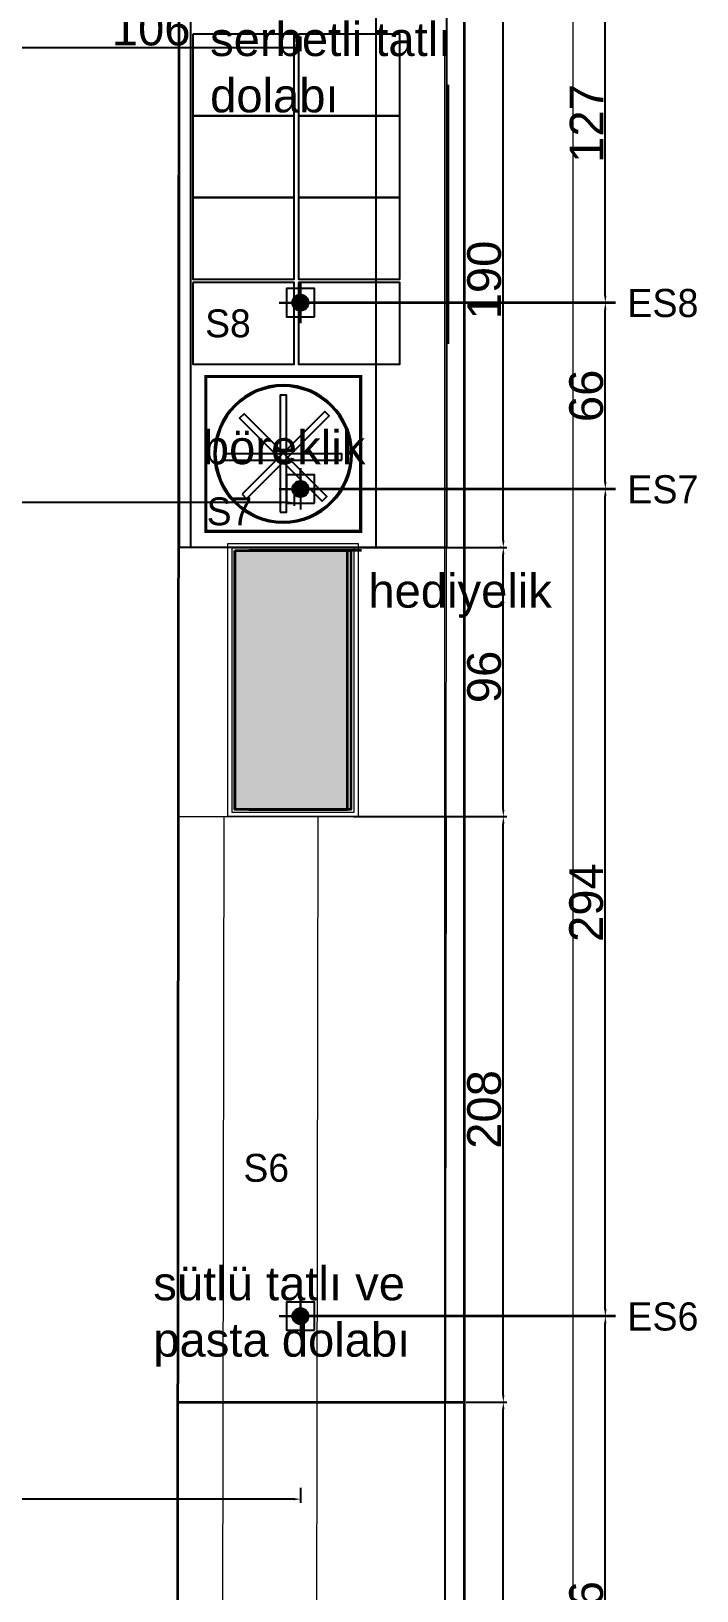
# Model space of a CAD drawing. Header units: millimetres. Extents: x 30084 to 42641, y -1284 to 1636.
# Drawn here: x 34799 to 35036, y 218 to 772 of the extents above; entities that cross this region are included whole.
import ezdxf

# ---------------------------------------------------------------- set-up
doc = ezdxf.new("R2010")
doc.units = ezdxf.units.MM
doc.layers.add('-DWG_ANA', color=7, linetype='Continuous')
doc.layers.add('t_makine', color=177, linetype='Continuous')
for name, color, linetype, lineweight in [('ELK', 1, 'Continuous', 35), ('END.MUTFAK', 135, 'Continuous', 25), ('no3_ahsap gorunus on ince', 34, 'Continuous', 13), ('no3_ahşap gorunus on kalın', 36, 'Continuous', 15), ('no3_duvar kaplama', 8, 'Continuous', 0), ('no3_duvar mevcut', 4, 'Continuous', 35), ('no3_paslanmaz gorunus on', 163, 'Continuous', 15), ('no3_yazı tefriş', 152, 'Continuous', 0), ('no3_ölçü tefriş', 252, 'Continuous', 0), ('t_görünüş', 45, 'Continuous', 25)]:
    doc.layers.add(name, color=color, linetype=linetype, lineweight=lineweight)
doc.styles.add('20', font='GOTHIC.TTF', dxfattribs={"height": 10})
doc.styles.get("Standard").update_dxf_attribs({"font": 'arial.ttf'})
doc.styles.add('TAKSİM', font='GOTHIC.TTF', dxfattribs={"height": 20})
doc.dimstyles.new('ISO-25', dxfattribs={"dimtxt": 12, "dimasz": 2.5, "dimexe": 1.25, "dimexo": 0.625, "dimtad": 1, "dimdec": 0, "dimtxsty": 'Standard', "dimcen": 2.5, "dimadec": 0, "dimazin": 0, "dimtfac": 1, "dimtdec": 0, "dimtmove": 0, "dimatfit": 3, "dimfxl": 1, "dimarcsym": 0})

# ---------------------------------------------------------------- blocks, each defined once
blk = doc.blocks.new('girişkat duvarlarım')
at = {"layer": 'no3_duvar kaplama'}
h = blk.add_hatch(color=251, dxfattribs=at)
h.dxf.hatch_style = 1
h.paths.add_polyline_path([(36148.26, 138.02), (36188.26, 138.02), (36188.26, 230.02), (36148.26, 230.02)])
blk.add_lwpolyline([(36148.26, 230.02), (36189.51, 230.02), (36189.51, 138.02), (36148.26, 138.02)], close=True)
for points in [[(36145.76, 232.52), (36192.01, 232.52), (36192.01, 135.52), (36145.76, 135.52)], [(36147.26, 231.02), (36190.51, 231.02), (36190.51, 137.02), (36147.26, 137.02)]]:
    blk.add_lwpolyline(points, close=True, dxfattribs=at)
at = {"layer": 'no3_duvar mevcut'}
for p, q in [((36148.26, 230.02), (36148.26, 138.02)), ((36193.26, 230.02), (36153.26, 230.02)), ((36188.26, 138.02), (36188.26, 230.02)), ((36153.26, 138.02), (36181.26, 138.02)), ((36171.26, 138.02), (36188.26, 138.02))]:
    blk.add_line(p, q, dxfattribs=at)
blk.add_lwpolyline([(36148.26, 230.02), (36189.51, 230.02), (36189.51, 138.02), (36148.26, 138.02)], close=True, dxfattribs=at)
blk = doc.blocks.new('A$C10A44E05')
at = {"layer": '-DWG_ANA', "color": 0, "const_width": 1.14}
blk.add_lwpolyline([(-26.37, -26.03), (-26.37, 28.97), (28.63, 28.97), (28.63, -26.03)], close=True, dxfattribs=at)
at = {"layer": 'END.MUTFAK'}
for points in [[(0, 22.17), (2.27, 22.17), (2.27, -19.42), (0, -19.42)], [(15.03, 18.24), (16.64, 16.64), (-12.77, -12.77), (-14.38, -11.17)], [(-13.5, 15.77), (-11.9, 17.38), (17.51, -12.03), (15.91, -13.64)], [(21.93, 3.74), (21.93, 1.47), (-19.67, 1.47), (-19.67, 3.74)]]:
    blk.add_lwpolyline(points, close=True, dxfattribs=at)
for radius in [24.5, 24]:
    blk.add_circle((1.13, 1.47), radius, dxfattribs=at)
blk = doc.blocks.new('*D101')
at = {"layer": 'Defpoints', "color": 0, "transparency": 16777216}
for p in [(34953.36, 285.37, 0), (34967.21, 285.37), (34946.36, 77.34, 0)]:
    blk.add_point(p, dxfattribs=at)
at = {"layer": 'no3_ölçü tefriş', "color": 0, "lineweight": -2, "transparency": 16777216}
for p, q in [((34953.99, 285.37), (34968.46, 285.37)), ((34967.21, 79.84), (34967.21, 282.87)), ((34946.99, 77.34), (34968.46, 77.34))]:
    blk.add_line(p, q, dxfattribs=at)
at = {"layer": 'no3_ölçü tefriş', "color": 0, "transparency": 16777216}
for points in [[(34966.79, 282.87), (34967.62, 282.87), (34967.21, 285.37)], [(34966.79, 79.84), (34967.62, 79.84), (34967.21, 77.34)]]:
    blk.add_solid(points, dxfattribs=at)
at = {"layer": 'no3_ölçü tefriş', "color": 0, "transparency": 16777216, "insert": (34960.46, 181.36), "char_height": 12, "attachment_point": 5, "rotation": 90}
blk.add_mtext('208', dxfattribs=at)
blk = doc.blocks.new('*D102')
at = {"layer": 'Defpoints', "color": 0, "transparency": 16777216}
for p in [(34913.31, 589.02), (34967.21, 589.02), (34913.31, 493.4)]:
    blk.add_point(p, dxfattribs=at)
at = {"layer": 'no3_ölçü tefriş', "color": 0, "lineweight": -2, "transparency": 16777216}
for p, q in [((34913.94, 589.02), (34968.46, 589.02)), ((34967.21, 495.9), (34967.21, 586.52)), ((34913.94, 493.4), (34968.46, 493.4))]:
    blk.add_line(p, q, dxfattribs=at)
at = {"layer": 'no3_ölçü tefriş', "color": 0, "transparency": 16777216}
for points in [[(34966.79, 586.52), (34967.62, 586.52), (34967.21, 589.02)], [(34966.79, 495.9), (34967.62, 495.9), (34967.21, 493.4)]]:
    blk.add_solid(points, dxfattribs=at)
at = {"layer": 'no3_ölçü tefriş', "color": 0, "transparency": 16777216, "insert": (34960.46, 543.02), "char_height": 12, "attachment_point": 5, "rotation": 90}
blk.add_mtext('96', dxfattribs=at)
blk = doc.blocks.new('*D108')
at = {"layer": 'Defpoints', "color": 0, "transparency": 16777216}
for p in [(34946.36, 779.02), (34967.21, 779.02), (34967.21, 589.02)]:
    blk.add_point(p, dxfattribs=at)
at = {"layer": 'no3_ölçü tefriş', "color": 0, "lineweight": -2, "transparency": 16777216}
for p, q in [((34946.99, 779.02), (34968.46, 779.02)), ((34967.21, 591.52), (34967.21, 776.52)), ((34966.58, 589.02), (34965.96, 589.02))]:
    blk.add_line(p, q, dxfattribs=at)
at = {"layer": 'no3_ölçü tefriş', "color": 0, "transparency": 16777216}
for points in [[(34966.79, 776.52), (34967.62, 776.52), (34967.21, 779.02)], [(34966.79, 591.52), (34967.62, 591.52), (34967.21, 589.02)]]:
    blk.add_solid(points, dxfattribs=at)
at = {"layer": 'no3_ölçü tefriş', "color": 0, "transparency": 16777216, "insert": (34960.46, 684.02), "char_height": 12, "attachment_point": 5, "rotation": 90}
blk.add_mtext('190', dxfattribs=at)
blk = doc.blocks.new('*D96')
at = {"layer": 'Defpoints', "color": 0, "transparency": 16777216}
for p in [(34953.36, 493.4), (34967.21, 493.4), (34953.99, 285.37, 0)]:
    blk.add_point(p, dxfattribs=at)
at = {"layer": 'no3_ölçü tefriş', "color": 0, "lineweight": -2, "transparency": 16777216}
for p, q in [((34953.99, 493.4), (34968.46, 493.4)), ((34967.21, 287.87), (34967.21, 490.9)), ((34954.61, 285.37), (34968.46, 285.37))]:
    blk.add_line(p, q, dxfattribs=at)
at = {"layer": 'no3_ölçü tefriş', "color": 0, "transparency": 16777216}
for points in [[(34966.79, 490.9), (34967.62, 490.9), (34967.21, 493.4)], [(34966.79, 287.87), (34967.62, 287.87), (34967.21, 285.37)]]:
    blk.add_solid(points, dxfattribs=at)
at = {"layer": 'no3_ölçü tefriş', "color": 0, "transparency": 16777216, "insert": (34960.46, 389.39), "char_height": 12, "attachment_point": 5, "rotation": 90}
blk.add_mtext('208', dxfattribs=at)
blk = doc.blocks.new('A$C611F6802')
at = {"layer": '-DWG_ANA'}
h = blk.add_hatch(dxfattribs=at)
h.set_pattern_fill('ANSI31', color=1, style=0)
h.set_pattern_definition([(45, (-55670.1402, -22065.11067), (-0.08838834765, 0.08838834765), [])])
h.paths.add_polyline_path([(4.42, 7.7, 1), (10.14, 7.7, 1)])
at = {"layer": '-DWG_ANA', "color": 1}
for p, q in [((7.28, 7.7), (7.28, 15.26)), ((7.28, 15.26), (7.28, 0)), ((7.28, 7.63), (0, 7.63)), ((7.28, 7.63), (14.68, 7.63)), ((14.68, 7.63), (7.28, 7.63))]:
    blk.add_line(p, q, dxfattribs=at)
blk.add_lwpolyline([(2.28, 2.7), (12.28, 2.7), (12.28, 12.7), (2.28, 12.7)], close=True, dxfattribs=at)
blk.add_circle((7.28, 7.7), 2.86, dxfattribs=at)
blk = doc.blocks.new('*D138')
at = {"layer": 'Defpoints', "color": 0, "transparency": 16777216}
for p in [(35003.46, 315.95), (35007.06, 315.95), (35007.06, 99.81)]:
    blk.add_point(p, dxfattribs=at)
at = {"layer": 'no3_duvar mevcut', "color": 0, "linetype": 'Continuous', "lineweight": -2, "transparency": 16777216}
for p, q in [((35006.43, 315.95), (35002.21, 315.95)), ((35006.43, 99.81), (35002.21, 99.81))]:
    blk.add_line(p, q, dxfattribs=at)
at = {"layer": 'no3_duvar mevcut', "color": 0, "lineweight": -2, "transparency": 16777216}
blk.add_line((35003.46, 102.31), (35003.46, 313.45), dxfattribs=at)
at = {"layer": 'no3_duvar mevcut', "color": 0, "transparency": 16777216}
for points in [[(35003.05, 313.45), (35003.88, 313.45), (35003.46, 315.95)], [(35003.05, 102.31), (35003.88, 102.31), (35003.46, 99.81)]]:
    blk.add_solid(points, dxfattribs=at)
at = {"layer": 'no3_duvar mevcut', "color": 0, "transparency": 16777216, "insert": (34996.71, 207.88), "char_height": 12, "attachment_point": 5, "rotation": 90}
blk.add_mtext('216', dxfattribs=at)
blk = doc.blocks.new('*D139')
at = {"layer": 'Defpoints', "color": 0, "transparency": 16777216}
for p in [(34991.95, 609.77), (35003.46, 609.77), (35007.06, 315.95)]:
    blk.add_point(p, dxfattribs=at)
at = {"layer": 'no3_duvar mevcut', "color": 0, "linetype": 'Continuous', "lineweight": -2, "transparency": 16777216}
for p, q in [((34999.46, 609.77), (35004.71, 609.77)), ((35006.43, 315.95), (35002.21, 315.95))]:
    blk.add_line(p, q, dxfattribs=at)
at = {"layer": 'no3_duvar mevcut', "color": 0, "lineweight": -2, "transparency": 16777216}
blk.add_line((35003.46, 318.45), (35003.46, 607.27), dxfattribs=at)
at = {"layer": 'no3_duvar mevcut', "color": 0, "transparency": 16777216}
for points in [[(35003.05, 607.27), (35003.88, 607.27), (35003.46, 609.77)], [(35003.05, 318.45), (35003.88, 318.45), (35003.46, 315.95)]]:
    blk.add_solid(points, dxfattribs=at)
at = {"layer": 'no3_duvar mevcut', "color": 0, "transparency": 16777216, "insert": (34996.71, 462.86), "char_height": 12, "attachment_point": 5, "rotation": 90}
blk.add_mtext('294', dxfattribs=at)
blk = doc.blocks.new('*D140')
at = {"layer": 'Defpoints', "color": 0, "transparency": 16777216}
for p in [(35003.46, 675.95), (35007.06, 675.95), (34991.95, 609.77)]:
    blk.add_point(p, dxfattribs=at)
at = {"layer": 'no3_duvar mevcut', "color": 0, "linetype": 'Continuous', "lineweight": -2, "transparency": 16777216}
for p, q in [((35006.43, 675.95), (35002.21, 675.95)), ((34999.46, 609.77), (35004.71, 609.77))]:
    blk.add_line(p, q, dxfattribs=at)
at = {"layer": 'no3_duvar mevcut', "color": 0, "lineweight": -2, "transparency": 16777216}
blk.add_line((35003.46, 612.27), (35003.46, 673.45), dxfattribs=at)
at = {"layer": 'no3_duvar mevcut', "color": 0, "transparency": 16777216}
for points in [[(35003.05, 673.45), (35003.88, 673.45), (35003.46, 675.95)], [(35003.05, 612.27), (35003.88, 612.27), (35003.46, 609.77)]]:
    blk.add_solid(points, dxfattribs=at)
at = {"layer": 'no3_duvar mevcut', "color": 0, "transparency": 16777216, "insert": (34996.71, 642.86), "char_height": 12, "attachment_point": 5, "rotation": 90}
blk.add_mtext('66', dxfattribs=at)
blk = doc.blocks.new('*D141')
at = {"layer": 'Defpoints', "color": 0, "transparency": 16777216}
for p in [(35003.46, 803.29), (35006.43, 803.29), (35007.06, 675.95)]:
    blk.add_point(p, dxfattribs=at)
at = {"layer": 'no3_duvar mevcut', "color": 0, "linetype": 'Continuous', "lineweight": -2, "transparency": 16777216}
for p, q in [((35005.81, 803.29), (35002.21, 803.29)), ((35006.43, 675.95), (35002.21, 675.95))]:
    blk.add_line(p, q, dxfattribs=at)
at = {"layer": 'no3_duvar mevcut', "color": 0, "lineweight": -2, "transparency": 16777216}
blk.add_line((35003.46, 678.45), (35003.46, 800.79), dxfattribs=at)
at = {"layer": 'no3_duvar mevcut', "color": 0, "transparency": 16777216}
for points in [[(35003.05, 800.79), (35003.88, 800.79), (35003.46, 803.29)], [(35003.05, 678.45), (35003.88, 678.45), (35003.46, 675.95)]]:
    blk.add_solid(points, dxfattribs=at)
at = {"layer": 'no3_duvar mevcut', "color": 0, "transparency": 16777216, "insert": (34996.81, 739.62), "char_height": 12, "attachment_point": 5, "rotation": 90}
blk.add_mtext('127', dxfattribs=at)
blk = doc.blocks.new('*D142')
at = {"layer": 'Defpoints', "color": 0, "transparency": 16777216}
for p in [(34788.95, 796.01), (34895.17, 796.01), (34788.95, 766.52)]:
    blk.add_point(p, dxfattribs=at)
at = {"layer": 'no3_duvar mevcut', "color": 0, "linetype": 'Continuous', "lineweight": -2, "transparency": 16777216}
for p, q in [((34788.95, 770.52), (34788.95, 765.27)), ((34895.17, 770.52), (34895.17, 765.27))]:
    blk.add_line(p, q, dxfattribs=at)
at = {"layer": 'no3_duvar mevcut', "color": 0, "lineweight": -2, "transparency": 16777216}
blk.add_line((34892.67, 766.52), (34791.45, 766.52), dxfattribs=at)
at = {"layer": 'no3_duvar mevcut', "color": 0, "transparency": 16777216}
for points in [[(34791.45, 766.93), (34791.45, 766.1), (34788.95, 766.52)], [(34892.67, 766.93), (34892.67, 766.1), (34895.17, 766.52)]]:
    blk.add_solid(points, dxfattribs=at)
at = {"layer": 'no3_duvar mevcut', "color": 0, "transparency": 16777216, "insert": (34842.06, 773.27), "char_height": 12, "attachment_point": 5}
blk.add_mtext('106', dxfattribs=at)
blk = doc.blocks.new('*D143')
at = {"layer": 'Defpoints', "color": 0, "transparency": 16777216}
for p in [(34892.85, 668.66, 0), (34649.25, 660.58, 0), (34649.25, 605.01)]:
    blk.add_point(p, dxfattribs=at)
at = {"layer": 'no3_duvar mevcut', "color": 0, "linetype": 'Continuous', "lineweight": -2, "transparency": 16777216}
for p, q in [((34649.25, 609.01), (34649.25, 603.76)), ((34892.85, 609.01), (34892.85, 603.76))]:
    blk.add_line(p, q, dxfattribs=at)
at = {"layer": 'no3_duvar mevcut', "color": 0, "lineweight": -2, "transparency": 16777216}
blk.add_line((34890.35, 605.01), (34651.75, 605.01), dxfattribs=at)
at = {"layer": 'no3_duvar mevcut', "color": 0, "transparency": 16777216}
for points in [[(34651.75, 605.43), (34651.75, 604.6), (34649.25, 605.01)], [(34890.35, 605.43), (34890.35, 604.6), (34892.85, 605.01)]]:
    blk.add_solid(points, dxfattribs=at)
at = {"layer": 'no3_duvar mevcut', "color": 0, "transparency": 16777216, "insert": (34771.05, 611.66), "char_height": 12, "attachment_point": 5}
blk.add_mtext('244', dxfattribs=at)
blk = doc.blocks.new('*D144')
at = {"layer": 'Defpoints', "color": 0, "transparency": 16777216}
for p in [(34647.95, 312.28, 0), (34895.17, 308.67), (34647.95, 250.96)]:
    blk.add_point(p, dxfattribs=at)
at = {"layer": 'no3_duvar mevcut', "color": 0, "linetype": 'Continuous', "lineweight": -2, "transparency": 16777216}
for p, q in [((34647.95, 254.96), (34647.95, 249.71)), ((34895.17, 254.96), (34895.17, 249.71))]:
    blk.add_line(p, q, dxfattribs=at)
at = {"layer": 'no3_duvar mevcut', "color": 0, "lineweight": -2, "transparency": 16777216}
blk.add_line((34892.67, 250.96), (34650.45, 250.96), dxfattribs=at)
at = {"layer": 'no3_duvar mevcut', "color": 0, "transparency": 16777216}
for points in [[(34650.45, 251.38), (34650.45, 250.54), (34647.95, 250.96)], [(34892.67, 251.38), (34892.67, 250.54), (34895.17, 250.96)]]:
    blk.add_solid(points, dxfattribs=at)
at = {"layer": 'no3_duvar mevcut', "color": 0, "transparency": 16777216, "insert": (34771.56, 257.61), "char_height": 12, "attachment_point": 5}
blk.add_mtext('247', dxfattribs=at)

msp = doc.modelspace()

# ---------------------------------------------------------------- linework, layer by layer
at = {"layer": 'ELK', "color": 1}
for p, q in [((35007.06, 675.95), (34895.1, 675.95)), ((35007.06, 609.77), (34895.1, 609.77)), ((35007.06, 315.95), (34895.1, 315.95))]:
    msp.add_line(p, q, dxfattribs=at)
at = {"layer": 'no3_ahsap gorunus on ince'}
for p, q in [((34953.36, 936.02), (34953.36, -2.61, 0)), ((34946.36, 765.97), (34946.36, -2.61, 0))]:
    msp.add_line(p, q, dxfattribs=at)
at = {"layer": 'no3_ahşap gorunus on kalın'}
msp.add_lwpolyline([(34946.35, 127.34), (34946.85, 493.4)], dxfattribs=at)
at = {"layer": 'no3_duvar mevcut'}
for p, q in [((34947.47, 753.39, 0), (34947.47, 661.39, 0)), ((34851.6, 285.37), (34953.36, 285.37))]:
    msp.add_line(p, q, dxfattribs=at)
msp.add_lwpolyline([(34490.45, -207.92), (34823.33, -208), (34823.35, -132.6), (34906.29, -132.6), (34906.29, -83.66), (34903.28, -83.66, 0.414214), (34943.27, -43.67), (34943.27, -2.61), (34953.36, -2.61), (34953.36, 936.02), (34852, 936.02), (34851.35, 77.34), (34876.37, 77.34), (34876.12, -7.63), (34863.39, -7.59), (34863.39, -83.66), (34823.38, -83.65), (34823.37, -79.92), (34490.45, -79.92), (34490.45, -199.92)], format="xyb", dxfattribs=at)
at = {"layer": 'no3_paslanmaz gorunus on'}
for p, q in [((34851.85, 497.02), (34852, 589.02)), ((34946.85, 493.4), (34947, 589.02)), ((34867.85, 493.4), (34867.27, 77.34, 0)), ((34900.77, 77.34, 0), (34901.35, 493.4))]:
    msp.add_line(p, q, dxfattribs=at)
msp.add_lwpolyline([(34946.85, 493.4), (34946.35, 77.34), (34851.35, 77.34), (34851.85, 493.4)], close=True, dxfattribs=at)
at = {"layer": 'no3_yazı tefriş', "linetype": 'Continuous', "ltscale": 0.3}
msp.add_line((34991.95, 1355), (34991.95, -991.51), dxfattribs=at)
at = {"layer": 't_görünüş', "elevation": 0}
for points in [[(34856.85, 771.34), (34856.85, 742.34), (34892.85, 742.34), (34892.85, 771.34)], [(34894.42, 771.34), (34894.42, 742.34), (34930.42, 742.34), (34930.42, 771.34)], [(34856.85, 742.34), (34856.85, 713.34), (34892.85, 713.34), (34892.85, 742.34)], [(34894.42, 742.34), (34894.42, 713.34), (34930.42, 713.34), (34930.42, 742.34)], [(34856.85, 713.34), (34856.85, 684.34), (34892.85, 684.34), (34892.85, 713.34)], [(34894.42, 713.34), (34894.42, 684.34), (34930.42, 684.34), (34930.42, 713.34)], [(34856.85, 683.16), (34856.85, 654.16), (34892.85, 654.16), (34892.85, 683.16)], [(34894.42, 683.16), (34894.42, 654.16), (34930.42, 654.16), (34930.42, 683.16)]]:
    msp.add_lwpolyline(points, close=True, dxfattribs=at)
at = {"layer": 't_makine'}
for p, q in [((34852, 779.02), (34852, 589.02)), ((34856, 779.02, -1120.83), (34856, 589.02)), ((34922, 589.02), (34922, 779.02)), ((34947, 779.02), (34947, 589.02)), ((34947, 589.02), (34852, 589.02))]:
    msp.add_line(p, q, dxfattribs=at)

# ---------------------------------------------------------------- block references
at = {"layer": '-DWG_ANA', "color": 0, "rotation": 89.99999999999999}
for p in [(34902.8, 668.67), (34902.8, 602.49), (34902.8, 308.67)]:
    msp.add_blockref('A$C611F6802', p, dxfattribs=at)
at = {"layer": 'END.MUTFAK', "xscale": -1, "rotation": 180}
msp.add_blockref('A$C10A44E05', (34887.85, 623.73), dxfattribs=at)
at = {"layer": 'no3_duvar mevcut'}
msp.add_blockref('girişkat duvarlarım', (-1276.44, 357.89), dxfattribs=at)

# ---------------------------------------------------------------- texts
at = {"style": 'TAKSİM'}
for s, p in [('S8', (34861.25, 663.68, 0)), ('S7', (34861.81, 596.9, 0)), ('S6', (34874.86, 363.7, 0))]:
    msp.add_text(s, height=9.9, dxfattribs=at).set_placement(p)
at = {"layer": 'ELK', "color": 1, "style": '20'}
for s, p in [('ES8', (35011.28, 670.86)), ('ES7', (35011.28, 604.68)), ('ES6', (35011.28, 310.86))]:
    msp.add_text(s, height=10, dxfattribs=at).set_placement(p)
at = {"layer": 'no3_yazı tefriş', "extrusion": (1.38808e-07, 2.56536e-07, 1), "char_height": 12, "attachment_point": 4, "text_direction": (1, 0, 0)}
for s, insert, width in [('serbetli tatlı dolabı ', (34863.01, 759.49, 0), 102.1035), ('böreklik ', (34860.42, 624.51, 0), 102.1035), ('        hediyelik', (34881.99, 571.82, 0), 117.3209)]:
    msp.add_mtext(s, dxfattribs=dict(at, insert=insert, width=width))
at = {"layer": 'no3_yazı tefriş', "extrusion": (1.38808e-07, -2.56536e-07, 1), "insert": (34842.82, 315.78, 0), "char_height": 12, "width": 106.5273, "attachment_point": 4, "text_direction": (1, 0, 0)}
msp.add_mtext('sütlü tatlı ve pasta dolabı  ', dxfattribs=at)

# ---------------------------------------------------------------- dimensions: what is measured, and where the dimension line sits
at = {"layer": 'no3_duvar mevcut'}
for base, p1, p2, picture, middle in [((35003.46, 803.29), (35007.06, 675.95), (35006.43, 803.29), '*D141', (34996.81, 739.62)), ((35003.46, 675.95), (34991.95, 609.77), (35007.06, 675.95), '*D140', (34996.71, 642.86)), ((35003.46, 609.77), (35007.06, 315.95), (34991.95, 609.77), '*D139', (34996.71, 462.86)), ((35003.46, 315.95), (35007.06, 99.81), (35007.06, 315.95), '*D138', (34996.71, 207.88))]:
    dim = msp.add_linear_dim(base=base, p1=p1, p2=p2, angle=90, dimstyle='ISO-25', override={"dimtmove": 1, "dimfxl": 4, "dimfxlon": 1}, dxfattribs=at)
    dim.commit()
    dim.dimension.update_dxf_attribs({"geometry": picture, "text_midpoint": middle})
for base, p1, p2, picture, middle in [((34788.95, 766.52), (34895.17, 796.01), (34788.95, 796.01), '*D142', (34842.06, 773.27)), ((34649.25, 605.01), (34892.85, 668.66, 0), (34649.25, 660.58, 0), '*D143', (34771.05, 611.66)), ((34647.95, 250.96), (34895.17, 308.67), (34647.95, 312.28, 0), '*D144', (34771.56, 257.61))]:
    dim = msp.add_linear_dim(base=base, p1=p1, p2=p2, dimstyle='ISO-25', override={"dimfxl": 4, "dimfxlon": 1}, dxfattribs=at)
    dim.commit()
    dim.dimension.update_dxf_attribs({"geometry": picture, "text_midpoint": middle})
at = {"layer": 'no3_ölçü tefriş'}
for base, p1, p2, picture, middle in [((34967.21, 779.02), (34967.21, 589.02), (34946.36, 779.02), '*D108', (34960.46, 684.02)), ((34967.21, 493.4), (34953.99, 285.37, 0), (34953.36, 493.4), '*D96', (34960.46, 389.39)), ((34967.21, 285.37, 0), (34946.36, 77.34, 0), (34953.36, 285.37), '*D101', (34960.46, 181.36, 0))]:
    dim = msp.add_linear_dim(base=base, p1=p1, p2=p2, angle=90, dimstyle='ISO-25', dxfattribs=at)
    dim.commit()
    dim.dimension.update_dxf_attribs({"geometry": picture, "text_midpoint": middle})
dim = msp.add_linear_dim(base=(34967.21, 589.02), p1=(34913.31, 493.4), p2=(34913.31, 589.02), angle=90, dimstyle='ISO-25', dxfattribs=at)
dim.commit()
dim.dimension.update_dxf_attribs({"geometry": '*D102', "text_midpoint": (34967.21, 543.02), "dimtype": 160})

doc.saveas('drawing.dxf')
